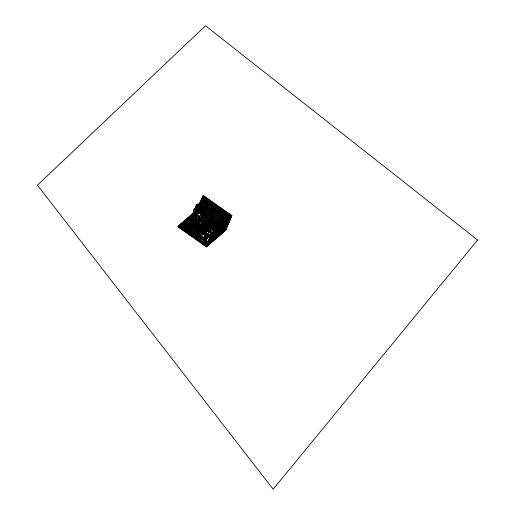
<?xml version="1.0" encoding="UTF-8"?>
<svg xmlns="http://www.w3.org/2000/svg" width="515" height="515" viewBox="0 0 515 515"><rect width="100%" height="100%" fill="white"/><g stroke="black" fill="none" stroke-linecap="round" stroke-linejoin="round"><path stroke-width="0.77" d="M197.155 223.787L197.013 223.33M195.449 212.985L194.934 214.594M218.785 230.533L218.798 230.012M205.788 233.108L205.807 232.587M205.73 239.462L205.749 238.941M218.315 229.381L216.841 232.046L217.929 230.038L218.63 230.746M197.155 206.618L197.181 206.039M196.247 208.807C196.009 207.391 199.002 207.584 196.279 206.097C194.406 211.034 195.43 206.708 196.537 205.388M205.234 238.194L203.85 241.187L204.783 239.012L205.871 239.72L206.451 239.037L205.556 241.323L206.251 238.477M197.889 206.296L196.988 208.446L197.889 206.296L197.335 206.773M205.318 231.969L203.908 234.84L205.923 229.49L207.094 228.499L210.783 228.055L216.416 232.02M203.335 221.695L201.925 225.525L202.981 223.207M203.065 222.222L202.633 223.278M205.627 231.995C208.272 231.686 203.56 238.033 206.251 232.87C202.517 239.359 207.436 232.098 204.848 232.658M219.499 230.289C216.371 235.812 221.418 228.254 218.74 230.675L216.165 237.17M196.807 208.318L197.818 206.097L197.503 205.44M206.373 239.005L205.376 241.194M200.741 224.289L200.586 224.669M195.146 214.658L195.925 213.448M194.921 214.452L195.011 213.249M201.629 220.484L198.108 218.328L198.552 217.285L195.063 214.671M194.638 215.122L194.831 214.665M200.219 225.358L200.464 224.778M200.56 225.094L201.693 223.561M202.994 222.982L204.114 221.482A1.931 1.294 -14.4 0 1 204.655 221.315A3.026 2.002 22.8 0 0 205.015 219.609M202.981 223.014L203.67 221.868M194.831 208.839L196.421 205.06L197.863 204.088L198.43 205.208L197.618 205.903L195.867 210.081L194.664 209.232M196.106 206L195.404 208.215M193.827 212.457L194.046 211.929M198.43 205.208L197.226 204.365L195.97 207.725L196.968 205.536M193.936 214.478A1.513 1.004 22.8 0 1 194.11 214.253L195.166 212.972M198.327 205.421C201.127 201.03 198.462 211.665 200.65 202.363L199.208 203.328L196.93 208.215M194.844 215.373L193.93 217.369L194.432 215.611M193.749 217.246L194.908 214.665M198.912 205.247L199.575 203.683M199.794 203.161L203.084 195.333L231.911 215.637L225.77 230.25L206.425 246.878L177.591 226.568L193.363 213.017M193.93 217.369L194.728 215.373M194.966 214.897L195.578 213.455M199.588 204.198L198.507 205.543M194.67 215.605L195.674 213.712A1.931 0.65 -85.6 0 1 195.848 213.854L197.097 212.116L196.878 212.637M196.312 211.968A3.026 0.708 -54.8 0 0 197.406 210.088L197.844 209.045A1.513 0.354 -54.8 0 1 199.093 207.307L199.897 206.618L202.298 208.305M194.902 217.33L196.144 215.592M204.281 196.176L198.14 210.79L196.53 212.174M195.294 218.869L195.739 217.826L196.936 218.675L196.498 219.718M193.904 211.89L193.35 212.367A3.026 2.002 22.8 0 0 194.142 215.444L196.543 217.137L196.106 218.18L191.297 214.794M197.734 213.023L199.344 211.633L205.485 197.026M200.309 212.013L200.168 211.478M200.747 210.97L200.419 210.88L200.708 210.287M201.185 209.927L201.043 209.393M201.629 208.884L201.294 208.794L201.584 208.202M200.856 209.837L201.114 209.476M201.294 208.794L201.642 208.208L201.539 208.961M194.87 224.875L195.745 222.783L198.166 220.71L200.567 222.396L198.153 224.476L197.599 225.782M200.219 212.096L200.406 211.652M200.657 211.047L200.947 210.455M201.095 210.004L201.281 209.56M202.736 207.262L206.689 197.869M195.674 224.18L196.556 222.094L197.187 221.817L197.754 222.937L197.425 223.722M196.073 223.787L195.05 224.997C194.973 222.512 197.593 224.566 195.893 225.589L196.698 224.901M201.159 212.103L201.526 212.186L201.178 212.772L201.127 212.161M201.726 210.976L201.623 211.729L201.565 211.111M202.035 210.017L202.408 210.101L202.06 210.68L202.002 210.069M203.187 220.027L203.889 219.422A1.513 1.004 22.8 0 0 203.496 217.884L201.095 216.191A1.513 1.075 49.3 0 1 200.329 214.298L202.846 209.058L202.498 209.637L202.44 209.026M196.543 217.137L194.928 218.521A3.026 2.002 22.8 0 0 195.719 221.598L196.923 222.441L197.361 221.399M201.178 212.772L201.365 212.328L200.007 211.369M201.623 211.729L201.803 211.285L200.444 210.326L201.256 209.631M202.06 210.68L202.247 210.242L200.889 209.277L201.693 208.588M202.498 209.637L202.685 209.193L201.326 208.234L199.131 213.455A1.513 1.075 49.3 0 1 197.49 213.654L195.088 211.961A3.026 2.002 22.8 0 1 194.297 208.884L197.374 206.238M197.947 221.231L198.166 220.71M196.073 225.718L197.187 221.817L195.745 222.783L198.153 224.476L198.391 222.667L196.949 223.632L198.391 222.667L198.957 223.787L196.556 222.094M196.942 224.315L196.254 225.847L197.412 224.302M196.878 225.023L197.206 224.244M231.106 216.332L224.965 230.945L200.94 214.021L201.745 213.326L207.886 198.719M198.668 221.984L199.762 223.092L198.558 222.248L199.292 221.115L200.496 221.965L201.983 219.062L203.425 218.096L203.992 219.216L203.116 221.302A1.513 0.354 -54.8 0 0 203.483 221.65L202.968 223.053M197.091 226.439L197.548 225.145L196.691 224.804M188.406 234.183L197.49 226.04M202.157 217.819L198.558 222.248M199.479 221.289L200.882 221.965L199.492 220.941L203.103 216.345L202.884 216.867M198.739 224.308L199.054 223.581L200.258 224.424L199.82 225.467A1.931 1.294 -14.4 0 0 199.273 225.634L199.086 225.757M209.09 199.562L202.949 214.176L201.333 215.56M196.91 229.555L197.387 228.602M197.702 227.662L198.005 226.948M197.116 229.516L198.024 227.36M201.854 218.077L202.298 217.034M197.091 229.684L197.921 227.881M203.206 219.699L203.155 220.465L203.502 219.886L202.305 221.997A1.513 0.354 -54.8 0 1 201.062 223.729L199.453 225.119A1.513 1.004 22.8 0 0 199.846 226.658L201.346 227.714L200.541 228.409L199.041 227.347A3.026 2.002 22.8 0 1 198.249 224.27L200.496 221.965M200.882 221.965L201.191 221.534L199.807 220.51M201.429 220.658L201.114 221.096A1.513 0.354 -54.8 0 1 199.859 222.886M202.144 219.178L202.138 219.422M200.097 220.426L201.5 221.096L200.412 219.989M202.047 219.789L201.738 220.227L200.541 219.377M210.287 200.406L204.146 215.019L202.537 216.403M200.85 218.946L202.195 219.789L202.382 219.345M202.485 219.345L202.672 218.927L201.474 218.077M199.575 226.89L200.013 225.84M201.783 217.645L202.981 218.489L203.496 217.884M199.666 226.851L199.942 226.194M200.457 224.965L200.026 226.001M199.807 226.883L200.309 225.609M199.904 226.845L200.367 225.737M200.644 225.087L201.256 223.941M203.155 220.465L203.444 219.873M211.491 201.256L205.35 215.869L203.734 217.253M201.745 225.396L202.434 223.761M201.539 228.184L199.994 229.709L201.429 228.448L201.236 227.971L199.801 229.239L201.05 227.501L200.605 228.544M200.541 228.409L200.921 229.349L201.726 228.66L201.429 228.448M201.925 225.525L202.723 223.529M200.18 230.186L201.616 228.918L201.919 229.13L200.483 230.392L200.29 229.922L201.101 229.227L200.084 228.177M203.245 221.579L203.85 222.004L204.288 220.961L203.084 220.111M200.992 229.49L201.481 230.173L200.676 230.868L200.483 230.392M200.921 229.349L201.301 230.295L202.112 229.6L201.809 229.394L200.374 230.656M212.695 202.099L206.554 216.712L204.938 218.096L224.16 231.634L230.302 217.021M201.198 231.248L200.123 232.168L199.247 234.261L182.432 222.416M200.567 231.126L202.002 229.864L202.298 230.076L200.863 231.338L200.676 230.868M201.558 230.907L201.861 231.119L201.056 231.814L200.863 231.338M201.301 230.295L201.687 231.241L202.492 230.546L202.189 230.334L200.753 231.602M201.481 230.173L201.668 230.649M201.056 231.814L201.243 232.284L202.678 231.023L202.382 230.81L201.577 231.499L201.764 231.975L202.871 231.493L201.957 232.445L203.065 231.962L202.762 231.756M200.026 234.389L200.245 234.113L200.078 234.505M199.646 235.799L200.084 234.756L198.88 233.907M201.861 231.119L202.241 232.065L201.436 232.754L201.243 232.284M213.892 202.949L207.751 217.562L205.331 219.635L218.547 228.943L216.126 231.023M200.451 235.104L200.889 234.061L199.685 233.218L198.075 234.602A3.026 2.002 22.8 0 0 198.867 237.679L204.873 241.908L206.483 240.524L206.045 241.567M202.241 232.065L203.444 232.909L202.337 233.392L203.444 232.909M202.678 231.023L201.133 232.548M202.144 232.922L203.251 232.439L202.447 233.128L202.253 232.658M199.627 239.572L200.869 237.833M202.717 232.156L202.936 231.634M203.715 229.754L204.964 228.016L206.161 228.86L207.094 228.499M202.64 233.604L201.648 235.954L200.039 237.338M204.526 229.059L204.964 228.016M215.096 203.792L208.955 218.405L199.279 226.716M204.719 229.561L204.526 230.051L204.59 229.394M205.06 229.02L205.279 228.744L205.298 229.194M204.114 231.293L206.27 228.602M205.466 229.291L205.768 229.503L206.682 228.551M216.294 204.642L210.152 219.248L200.483 227.566L202.884 229.259M204.416 234.119L205.852 230.887L205.047 231.576L206.245 232.426L207.049 231.731L205.485 230.726L205.743 230.224M205.614 231.711L206.206 231.254L205.852 231.879M206.052 230.662L206.65 230.205L206.29 230.836M206.695 229.143L205.878 229.246M204.597 234.248L205.298 232.754M206.766 229.941L207.178 229.948M206.637 230.99L206.496 231.325L206.773 230.804M207.075 229.948L207.101 230.141M204.873 235.323L205.942 233.334M217.71 223.491C215.708 223.027 214.549 225.66 217.8 223.285L216.203 223.375L215 222.532L207.41 229.304L208.215 228.615M204.056 237.64L207.127 230.34L207.365 228.525L206.727 228.802L207.931 229.645L205.434 234.84M217.497 205.485L211.356 220.098L201.68 228.409M207.378 230.302L209.541 229.793L211.041 230.849A1.513 1.075 49.3 0 1 211.8 232.741L211.362 233.784L212.566 234.628L213.371 233.939M207.519 229.046L207.815 229.259L208.736 228.306M205.556 234.737L206.431 232.651M207.925 228.995L208.227 229.207L209.142 228.254M201.738 230.784L206.541 234.171L205.665 236.256L208.066 237.949L208.942 235.864L212.167 233.089M208.337 228.95L208.639 229.156L209.554 228.203M205.498 241.091L206.991 238.084L206.425 236.964L204.983 237.93L203.67 241.065L204.667 238.87M208.749 228.898L209.045 229.111L209.966 228.158M205.53 238.413L204.532 240.602L205.234 238.387M218.701 206.328L212.553 220.941L202.08 229.948M204.474 240.37L205.794 237.241L206.991 238.084L206.187 238.78L204.429 242.951M204.532 240.602L205.414 238.516M209.154 228.847L209.457 229.059L210.371 228.106M209.566 228.802L209.869 229.008L210.783 228.055M205.691 239.591L204.989 241.805M209.837 230.005L211.086 228.267L210.809 228.918M219.899 207.178L213.757 221.791L205.697 228.718L200.895 225.332M208.916 234.673L208.478 235.716L206.058 237.795L204.861 236.952M214.15 223.33L215.399 224.07L216.995 223.974L216.731 224.199M214.961 222.635L221.102 208.021M215.354 224.173L216.203 223.375M222.3 208.871L216.158 223.484L209.869 229.008M206.425 246.878L212.566 232.265L231.911 215.637M213.371 231.57L207.23 246.183L178.402 225.879M212.566 234.628L213.004 233.585A1.513 1.075 49.3 0 1 214.646 233.392L215.843 234.235M214.176 230.881L208.034 245.494L179.207 225.184M223.504 209.714L217.362 224.328L212.528 228.486M214.987 230.186L208.839 244.799L205.24 242.262M215.791 229.49L209.65 244.104L205.446 241.142M210.455 243.415L216.596 228.802M211.259 242.72L217.401 228.106M224.707 210.564L218.56 225.171L212.92 230.025L211.717 229.175M212.064 242.024L218.206 227.418M212.875 241.335L219.017 226.722M215.772 235.632L214.967 236.321L216.068 236.971M215.148 236.449L215.276 236.134L216.158 236.765M215.405 235.96L216.422 236.14L215.489 235.754M215.676 235.194L216.551 235.825M216.641 235.619L215.888 234.814M215.94 234.57L216.5 233.353M216.236 233.977L216.023 234.364L216.867 234.956L216.062 234.396M216.59 233.147L216.377 233.527L217.253 234.158M217.304 233.913C216.525 232.439 216.216 233.205 217.214 234.119M216.641 232.902L217.394 233.701M216.815 232.484L217.691 233.108M217.723 229.954L217.021 232.168M215.579 235.548L216.377 236.243M215.669 235.336L216.384 236.102M215.972 234.608L215.759 234.988M217.993 230.166L217.588 231.686L218.296 230.192M225.905 211.407L219.763 226.021L214.124 230.868M213.68 240.64L219.821 226.027M217.588 231.686L218.173 230.295M214.485 239.951L220.626 225.338M215.289 239.256L221.431 224.643M216.094 238.561L227.109 212.251M216.905 237.872L223.047 223.259M223.851 222.564L217.71 237.177L216.506 236.334M228.306 213.101L218.515 236.488L217.311 235.638M225.461 221.18L219.319 235.793L218.122 234.949M226.272 220.491L220.124 235.097L217.723 233.404M229.51 213.944L223.368 228.557L218.534 232.716L220.935 234.409L227.076 219.796M227.881 219.1L221.74 233.713L203.721 221.025M228.686 218.411L222.544 233.025L204.526 220.33M230.714 214.794L223.349 232.329L219.751 229.793M197.239 228.769L197.715 227.817M197.264 229.445L197.457 228.988M197.831 227.92L198.018 227.463M200.361 225.48L201.635 222.969L202.234 223.388A1.931 1.294 -14.4 0 0 201.693 223.555M200.251 225.84L200.451 225.358M202.665 223.761L202.871 223.278M198.127 205.588L199.138 204.725L227.965 225.029L208.62 241.657M194.413 209.451L193.859 209.927A3.026 2.002 22.8 0 0 194.651 213.004L202.871 218.753M199.35 206.135L200.593 204.404L200.251 203.689M200.335 205.569L195.5 209.727A1.513 1.004 22.8 0 0 195.893 211.266L198.294 212.959A1.513 1.075 49.3 0 0 199.601 213.146M197.406 210.088L196.601 210.783A1.513 0.354 -54.8 0 1 195.964 211.845M194.902 212.907L194.548 213.21A1.513 1.004 22.8 0 0 194.947 214.749M178.795 227.418L193.305 214.948L192.101 214.098M202.131 207.545L203.328 208.388L202.524 209.084L202.768 207.268L201.326 208.234L202.768 207.268L203.328 208.388L201.14 213.609A1.513 1.075 49.3 0 0 201.899 215.495L204.301 217.188A3.026 2.002 22.8 0 1 205.092 220.266C202.813 223.825 203.457 219.931 204.655 221.308L199.009 226.162M195.848 213.847L196.305 213.461M179.999 228.261L193.698 216.487A3.026 2.002 22.8 0 1 192.913 213.41M195.314 215.103L196.118 214.407M202.26 209.47L202.659 209.502M202.086 210.126L202.891 209.431M201.816 210.513L202.221 210.545M201.648 211.169L202.453 210.474M201.378 211.556L201.783 211.588M181.196 229.111L195.307 216.982M197.322 215.251L196.511 215.946L194.11 214.253M201.211 212.212L202.015 211.517M200.94 212.598L201.339 212.631M182.4 229.954L194.947 219.171M198.52 216.1L197.715 216.789L202.234 219.969M198.552 217.285L196.131 219.364A1.513 1.004 22.8 0 0 196.524 220.903M183.597 230.804L194.889 221.102L188.883 216.873M195.52 220.632A1.513 1.004 22.8 0 1 195.694 220.407L199.723 216.944M195.719 221.598L196.756 220.768M195.9 221.572L196.936 220.742M196.086 221.553L197.123 220.723M196.267 221.534L197.303 220.703M196.447 221.508L197.483 220.678M184.801 231.647L195.282 222.641A3.026 2.002 22.8 0 1 194.49 219.564L189.687 216.178M196.633 221.489L201.732 217.098M196.814 221.463L197.85 220.632M196.994 221.444L198.03 220.613M197.181 221.424L197.985 220.729M186.005 232.49L197.213 222.744M199.704 220.716L198.899 221.411L195.674 219.132M201.545 220.105L202.15 219.583M187.203 233.34L197.683 224.334M202.916 220.298L203.316 220.323M203.554 220.259L202.749 220.948L200.721 219.557M200.103 229.452L198.603 228.39A3.026 2.002 22.8 0 1 197.811 225.313L198.616 224.624M189.604 235.033L197.67 228.106M190.808 235.876L199.672 228.254M192.011 236.726L200.071 229.793M193.209 237.57L201.268 230.643M203.985 229.523L202.91 230.443L205.311 232.136M194.413 238.413L198.037 235.297M206.161 228.86L205.356 229.555L204.159 228.705M205.768 229.503L206.573 228.815M200.889 234.061L199.273 235.445A1.513 1.004 22.8 0 0 199.672 236.984L204.655 240.499M203.155 232.111L202.067 231.1M207.107 229.098L207.912 228.403M206.29 229.845L205.485 230.533L206.682 231.383L207.494 230.688M195.61 239.263L198.03 237.183L180.012 224.489M201.256 234.415L198.835 236.488A1.513 1.004 22.8 0 0 198.713 236.63M202.53 233.862L204.14 232.477M207.815 229.259L208.62 228.563M208.227 229.207L209.032 228.518M208.639 229.156L209.444 228.467M209.045 229.111L209.856 228.415M209.457 229.059L210.262 228.364M196.814 240.106L198.423 238.722A3.026 2.002 22.8 0 1 197.638 235.645M215.663 224.257L216.512 223.459M215.843 224.25L216.693 223.452M216.017 224.237L216.867 223.439M216.197 224.225L217.047 223.433M216.377 224.218L217.227 223.42M216.551 224.205L217.401 223.407M216.905 224.186L217.755 223.388M198.018 240.956L200.032 239.224M201.236 238.181L202.852 236.797M208.491 231.95L210.912 229.87M206.541 234.171L204.931 235.555L200.123 232.168M209.328 232.445L207.719 233.829L207.275 234.872L202.44 239.031M199.215 241.799L200.831 240.415M209.695 232.793L211.305 231.409L210.107 230.566M200.419 242.649L202.028 241.258M203.644 239.874L205.253 238.49L199.73 234.583M210.899 233.643L211.704 232.947L208.099 230.411L207.294 231.1L211.729 234.138M212.129 233.308L231.473 216.68L202.646 196.376M204.352 240.473L208.504 236.906M211.691 234.351L231.035 217.723L202.208 197.419M218.038 229.014L219.48 228.048L219.242 229.864L218.038 229.014L219.48 228.048L220.047 229.169M201.616 243.492L203.232 242.108M219.351 228.254L220.967 226.864M211.247 235.394L230.598 218.772L201.764 198.462M215.128 232.226L215.94 231.538M215.083 232.349L216.12 231.512M215.264 232.323L216.3 231.493M215.444 232.304L216.48 231.473M210.809 236.436L230.16 219.815L201.326 199.505M215.991 232.233L216.847 231.428M216.178 232.214L217.027 231.402M216.358 232.194L217.214 231.383M210.371 237.486L229.716 220.858L200.889 200.547M202.82 244.335L206.85 240.872M214.105 234.64L214.91 233.945M218.135 231.177L222.165 227.714M209.933 238.529L229.278 221.901L200.451 201.597M211.35 237.557L214.575 234.782M209.496 239.572L228.84 222.944L200.013 202.64M210.905 238.6L204.024 245.185M218.431 232.278L219.442 230.051L219.197 229.452M217.652 233.076L218.045 232.889M209.058 240.614L228.403 223.986L200.773 204.526M217.478 233.495L216.77 232.587L217.645 233.218M217.04 234.537L216.287 233.739M216.821 235.059L217.079 234.57L216.242 233.842L217.124 234.467M216.731 235.265L216.017 234.499M208.176 242.7L227.527 226.079L203.502 209.154M212.109 239.443L211.305 240.138L212.502 240.981M216.558 235.683L215.804 234.885M216.467 235.896L215.714 235.091M205.221 246.028L227.083 227.121L203.065 210.197M216.075 236.836L215.367 235.928L216.242 236.552M215.985 237.042L215.238 236.243M207.3 244.792L226.645 228.164L202.62 211.24M206.863 245.835L226.207 229.207L202.183 212.283M201.983 219.062L203.425 218.096L203.187 219.905L203.992 219.216L202.788 218.366M206.052 231.074L206.657 231.184M199.459 207.661L200.657 208.504M197.818 207.854L200.219 209.547M197.38 208.897L199.781 210.59M201.127 212.244L201.577 212.566L200.773 213.255L199.569 212.412M195.101 208.189L196.305 209.032M196.942 209.946L199.344 211.633M201.745 213.326L225.77 230.25M195.397 209.933L196.601 210.783L197.039 209.734A1.513 0.354 -54.8 0 0 196.672 209.386L195.063 210.77A1.513 1.004 22.8 0 0 194.934 210.912M197.335 211.485L199.736 213.178M202.092 217.208L203.296 218.057M201.983 217.472L203.187 218.315M194.02 212.927L200.921 217.794M201.655 218.251L202.859 219.1M201.359 218.341L202.562 219.184M201.159 218.515L203.341 220.021M201.05 218.772L202.434 219.796M200.741 219.21L202.125 220.227M218.727 232.304L217.53 231.454L216.725 232.149L217.922 232.992M200.425 219.641L201.816 220.665M202.916 221.714L217.33 231.866M200.116 220.072L201.5 221.096M199.917 220.246L201.114 221.096M216.641 232.181L217.736 233.005M197.303 219.023L200.805 221.527M203.309 223.253L210.519 228.332M199.788 220.858L200.992 221.701M216.68 232.799L217.562 233.424M216.596 233.005L217.472 233.63M216.506 233.211L217.382 233.842M209.978 228.75L216.281 233.192M216.422 233.424L217.298 234.048M216.332 233.63L217.208 234.261M190.492 215.489L194.097 218.025M198.983 221.553L200.18 222.396M202.504 223.948L208.511 228.177M198.874 221.811L200.071 222.66M216.158 234.048L217.034 234.679M216.113 234.151L216.989 234.782M216.068 234.261L216.944 234.885M195.694 220.407L196.975 221.225M201.7 224.637L207.706 228.872M213.712 233.102L216.815 235.201M216.77 235.304L215.894 234.673L216.725 235.407M212.772 233.514L216.976 236.475M196.086 221.946L196.988 222.583M215.412 235.825L216.287 236.449M199.067 224.939L199.82 225.467M188.072 217.562L195.958 223.117M198.887 225.177L203.689 228.563M204.069 228.782L205.266 229.632M204.017 228.898L205.221 229.748M203.927 228.975L205.131 229.825M203.882 229.091L205.079 229.941M203.792 229.169L204.989 230.018M203.74 229.284L204.944 230.134M203.65 229.362L204.854 230.211M203.605 229.478L204.803 230.327M203.515 229.555L204.919 230.598M210.558 234.48L215.36 237.859M187.267 218.257L198.075 225.873M203.464 229.671L204.667 230.52M203.374 229.748L204.577 230.598M203.328 229.864L204.526 230.714M203.238 229.941L204.436 230.791M203.187 230.057L204.391 230.907M203.097 230.134L204.301 230.984M203.052 230.25L204.249 231.1M202.962 230.327L204.159 231.177M206.515 232.98L210.12 235.522M186.462 218.952L197.271 226.561M200.876 229.104L203.277 230.797M208.826 234.75L210.03 235.6M208.781 234.866L209.978 235.716M208.691 234.943L209.888 235.793M201.828 230.707L203.354 231.866M208.414 235.329L209.611 236.179M208.363 235.445L213.751 239.25M185.657 219.641L200.29 229.922M204.873 233.179L209.476 236.372M212.457 238.477L213.661 239.327M208.227 235.638L209.425 236.488M212.412 238.593L213.609 239.443M208.137 235.716L209.335 236.565M212.322 238.67L213.519 239.52M208.086 235.831L209.29 236.681M212.27 238.786L213.474 239.636M207.996 235.909L209.199 236.758M212.18 238.863L213.384 239.713M212.135 238.979L213.332 239.829M207.86 236.102L209.058 236.952M212.045 239.057L213.242 239.9M207.809 236.218L209.013 237.067M211.993 239.172L213.197 240.016M207.719 236.295L213.313 240.293M184.846 220.336L200.464 231.332M206.47 235.567L208.871 237.261M211.858 239.366L213.055 240.209M211.768 239.443L212.965 240.286M211.717 239.559L212.92 240.402M211.626 239.636L212.83 240.479M211.581 239.752L212.779 240.595M211.491 239.829L212.695 240.672M211.44 239.945L212.644 240.788M211.35 240.022L212.553 240.866M184.042 221.025L199.659 232.027M206.895 238.291L211.697 241.677M183.237 221.72L200.052 233.565M181.628 223.104L198.52 235.007M199.041 235.374L204.449 239.185M210.088 243.061L205.279 239.675L204.841 240.724L180.817 223.8M208.794 242.295L209.998 243.138M208.749 242.411L209.946 243.254M208.659 242.488L209.856 243.331M208.607 242.604L209.811 243.447M208.517 242.681L209.721 243.524M208.472 242.797L209.669 243.64M208.382 242.874L209.579 243.717M208.33 242.99L209.534 243.833M208.195 243.183L209.393 244.026M208.105 243.26L209.302 244.104M208.054 243.376L209.257 244.219M207.963 243.453L209.167 244.297M207.918 243.569L209.116 244.413M207.828 243.647L209.026 244.49M207.777 243.762L208.981 244.606M207.687 243.833L208.89 244.683M205.942 238.741A0.773 0.515 -14.4 0 1 206.155 238.831M204.931 238.857A0.773 0.515 -14.4 0 1 205.434 238.703M206.006 232.394A0.773 0.515 -14.4 0 1 206.219 232.477M204.996 232.503A0.773 0.515 -14.4 0 1 205.491 232.349M217.987 229.941A0.773 0.515 -14.4 0 1 218.482 229.787M197.805 225.319A1.931 1.294 -14.4 0 1 198.018 225.428M201.307 223.961A1.931 0.65 -85.6 0 1 201.429 224.089M203.728 221.881A1.931 0.65 -85.6 0 1 203.843 222.01M199.859 216.043A0.753 0.502 22.8 0 1 198.854 215.965A0.753 0.502 22.8 0 1 198.655 215.193M194.644 213.01A1.931 1.294 -14.4 0 1 195.024 213.242M195.397 213.101A3.026 0.708 -54.8 0 1 194.915 213.558M197.38 205.871A0.773 0.515 -14.4 0 1 197.593 205.955M196.37 205.981A0.773 0.515 -14.4 0 1 196.865 205.833M197.863 204.088L197.618 205.903L196.421 205.06L197.863 204.088M206.425 236.964L206.187 238.78L204.983 237.93L206.425 236.964M204.474 229.439L204.288 229.883L204.474 229.439M477.585 240.009L273.169 489.25L37.415 185.226L205.504 25.75L477.585 240.009M201.211 203.483L200.406 204.178L199.208 203.328L200.65 202.363L201.211 203.483M207.931 229.645L207.127 230.34L205.923 229.49L207.365 228.525L207.931 229.645"/></g></svg>
